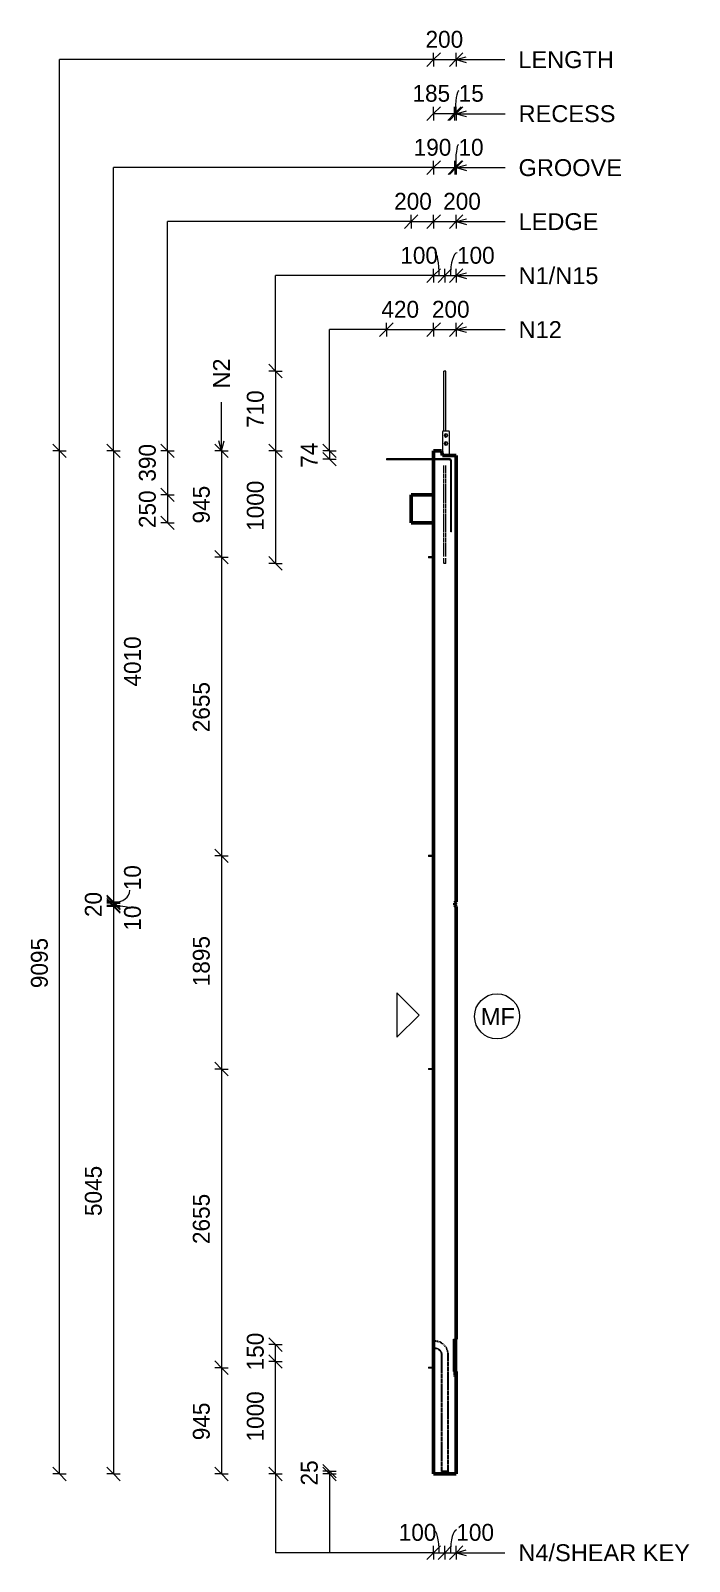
# Model space of a CAD drawing. Header units: millimetres. Extents: x 6587 to 23544, y -2694 to 13037.
# Drawn here: x 17687 to 23544, y -2172 to 11436 of the extents above; entities that cross this region are included whole.
import ezdxf

# ---------------------------------------------------------------- set-up
doc = ezdxf.new("R2010")
doc.units = ezdxf.units.MM
doc.linetypes.add('Dash', pattern=[6.36, 3.18, -3.18])
for name, color, linetype, lineweight in [('A-ANNO-DIMS', 211, 'Continuous', 9), ('A-ANNO-DIMS-60', 211, 'Continuous', 9), ('A-DETL-MBND', 5, 'Continuous', 18), ('A-DETL-THIN', 151, 'Continuous', 18), ('A-GENM', 13, 'Continuous', 18), ('A-WALL', 113, 'Continuous', 25), ('A-WALL-HDLN', 110, 'Dash', 25), ('G-ANNO-TEXT', 231, 'Continuous', 9), ('S-BEAM', 12, 'Continuous', 18), ('S-RBAR', 171, 'Continuous', 18)]:
    doc.layers.add(name, color=color, linetype=linetype, lineweight=lineweight)
doc.styles.add('Arial_1', font='arial.ttf', dxfattribs={"height": 150})
doc.styles.add('Nirmala UI Semilight', font='NirmalaS.ttf', dxfattribs={"height": 150})
doc.dimstyles.new('Arrow_Filled_-_2_5_NI_UI', dxfattribs={"dimscale": 304.8, "dimtxt": 157.104592, "dimasz": 0.393701, "dimexe": 0.19685, "dimexo": 0.0625, "dimgap": 0.19685, "dimtad": 1, "dimdec": 0, "dimzin": 0, "dimdsep": 46, "dimtxsty": 'Nirmala UI Semilight', "dimblk1": 'OBLIQUE', "dimblk2": 'OBLIQUE', "dimsah": 1, "dimcen": 0.09, "dimazin": 0, "dimtfac": 1, "dimtdec": 4, "dimtix": 1, "dimtmove": 2, "dimatfit": 3, "dimfxl": 0.19685, "dimfxlon": 1, "dimtvp": 1, "dimtolj": 1, "dimtzin": 0, "dimarcsym": 2})
doc.dimstyles.new('Arrow_Filled_-_2_5_NI_UI_1', dxfattribs={"dimscale": 304.8, "dimtxt": 157.104592, "dimasz": 0.393701, "dimexe": 0.19685, "dimexo": 0.0625, "dimgap": 0.19685, "dimtad": 1, "dimdec": 0, "dimzin": 0, "dimdsep": 46, "dimtxsty": 'Nirmala UI Semilight', "dimblk1": 'OBLIQUE', "dimblk2": 'OBLIQUE', "dimsah": 1, "dimcen": 0.09, "dimazin": 0, "dimtfac": 1, "dimtdec": 4, "dimtix": 1, "dimtmove": 0, "dimatfit": 3, "dimfxl": 0.19685, "dimfxlon": 1, "dimtvp": 1, "dimtolj": 1, "dimtzin": 0, "dimarcsym": 2})
doc.dimstyles.new('Arrow_Filled_-_2_5_NI_UI_2', dxfattribs={"dimscale": 304.8, "dimtxt": 157.104592, "dimasz": 0.393701, "dimexe": 0.19685, "dimexo": 0.0625, "dimgap": 0.19685, "dimtad": 1, "dimdec": 0, "dimzin": 0, "dimdsep": 46, "dimtxsty": 'Nirmala UI Semilight', "dimblk1": 'OBLIQUE', "dimblk2": 'OBLIQUE', "dimsah": 1, "dimcen": 0.09, "dimazin": 0, "dimtfac": 1, "dimtdec": 4, "dimtix": 1, "dimtmove": 1, "dimatfit": 3, "dimfxl": 0.19685, "dimfxlon": 1, "dimtvp": 1, "dimtolj": 1, "dimtzin": 0, "dimarcsym": 2})

# ---------------------------------------------------------------- blocks, each defined once
blk = doc.blocks.new('M_Rectangular Corbel - M_Rectangular Corbel-2189266-Elevation Right')
at = {"layer": 'S-BEAM', "lineweight": 50}
for p, q in [((12914, 7310), (12714, 7310)), ((12714, 7310), (12714, 7060)), ((12914, 7060), (12914, 7310)), ((12714, 7060), (12914, 7060))]:
    blk.add_line(p, q, dxfattribs=at)
blk = doc.blocks.new('RR spread anchor face based - RR-SA-10_0-300-1726847-Elevation Right')
at = {"layer": 'A-GENM'}
for p, q in [((12996, 7874), (12994, 7869)), ((12994, 7869), (12994, 7660)), ((13051, 7874), (12996, 7874)), ((13011, 7836), (13011, 7840)), ((13011, 7764), (13011, 7768)), ((13037, 7840), (13037, 7836)), ((13037, 7768), (13037, 7764)), ((13054, 7869), (13051, 7874)), ((13054, 7660), (13054, 7869))]:
    blk.add_line(p, q, dxfattribs=at)
for centre, start, end in [((13024, 7840), 0, 180), ((13024, 7836), 180, 0), ((13024, 7768), 0, 180), ((13024, 7764), 180, 0)]:
    blk.add_arc(centre, 13, start, end, dxfattribs=at)
blk = doc.blocks.new('RR spread anchor face based - RR-SA-2_5-200-1726821-Elevation Right')
at = {"layer": 'A-GENM'}
for p, q in [((12869, 6760), (12874, 6760)), ((12869, 6760), (12869, 6750)), ((12874, 6750), (12869, 6750)), ((12874, 6760), (12914, 6760)), ((12874, 6760), (12874, 6750)), ((12914, 6750), (12874, 6750))]:
    blk.add_line(p, q, dxfattribs=at)
blk = doc.blocks.new('DIMBLOCK87-Elevation Right')
at = {"layer": 'A-ANNO-DIMS-60'}
for p, q in [((21270, -2095), (21330, -2035)), ((21270, -2095), (21270, -2035)), ((21370, -2095), (21430, -2035)), ((21370, -2095), (21370, -2035)), ((21270, -2095), (21210, -2155)), ((21270, -2095), (21370, -2095)), ((21270, -2095), (21270, -2155)), ((21370, -2095), (21310, -2155)), ((21370, -2095), (21370, -2155))]:
    blk.add_line(p, q, dxfattribs=at)
blk.add_ellipse((21269, -2095), major_axis=(0, 203), ratio=0.250239, start_param=4.712389, end_param=6.283185, dxfattribs=at)
at = {"layer": 'A-ANNO-DIMS-60', "color": 0, "insert": (20960, -1839), "char_height": 150, "width": 370.2, "attachment_point": 1, "line_spacing_factor": 1.142579, "style": 'Nirmala UI Semilight'}
blk.add_mtext('100', dxfattribs=at)
blk = doc.blocks.new('_Oblique')
at = {"color": 0, "linetype": 'ByBlock', "lineweight": -2}
blk.add_line((-0.5, -0.5), (0.5, 0.5), dxfattribs=at)
blk = doc.blocks.new('DIMBLOCK88-Elevation Right')
at = {"layer": 'A-ANNO-DIMS-60'}
for p, q in [((21370, -2095), (21430, -2035)), ((21370, -2095), (21370, -2035)), ((21470, -2095), (21530, -2035)), ((21470, -2095), (21470, -2035)), ((21370, -2095), (21310, -2155)), ((21370, -2095), (21470, -2095)), ((21370, -2095), (21370, -2155)), ((21470, -2095), (21410, -2155)), ((21470, -2095), (21470, -2155))]:
    blk.add_line(p, q, dxfattribs=at)
blk.add_ellipse((21472, -2095), major_axis=(0, 203), ratio=0.257723, start_param=0, end_param=1.570796, dxfattribs=at)
at = {"layer": 'A-ANNO-DIMS-60', "color": 0, "insert": (21472, -1839), "char_height": 150, "width": 370.2, "attachment_point": 1, "line_spacing_factor": 1.142579, "style": 'Nirmala UI Semilight'}
blk.add_mtext('100', dxfattribs=at)
blk = doc.blocks.new('DIMBLOCK89-Elevation Right')
at = {"layer": 'A-ANNO-DIMS-60'}
for p, q in [((19864, -395), (19804, -335)), ((19864, -395), (19804, -395)), ((19864, -1395), (19864, -395)), ((19864, -395), (19924, -455)), ((19864, -395), (19924, -395)), ((19864, -1395), (19804, -1335)), ((19864, -1395), (19804, -1395)), ((19864, -1395), (19924, -1455)), ((19864, -1395), (19924, -1395))]:
    blk.add_line(p, q, dxfattribs=at)
at = {"layer": 'A-ANNO-DIMS-60', "color": 0, "insert": (19609, -1106), "char_height": 150, "width": 507.31, "attachment_point": 1, "rotation": 90, "line_spacing_factor": 1.142579, "style": 'Nirmala UI Semilight'}
blk.add_mtext('1000', dxfattribs=at)
blk = doc.blocks.new('DIMBLOCK90-Elevation Right')
at = {"layer": 'A-ANNO-DIMS-60'}
for p, q in [((19864, -245), (19804, -185)), ((19864, -245), (19804, -245)), ((19864, -395), (19864, -245)), ((19864, -245), (19924, -305)), ((19864, -245), (19924, -245)), ((19864, -395), (19804, -335)), ((19864, -395), (19804, -395)), ((19864, -395), (19924, -455)), ((19864, -395), (19924, -395))]:
    blk.add_line(p, q, dxfattribs=at)
at = {"layer": 'A-ANNO-DIMS-60', "color": 0, "insert": (19609, -474), "char_height": 150, "width": 370.2, "attachment_point": 1, "rotation": 90, "line_spacing_factor": 1.142579, "style": 'Nirmala UI Semilight'}
blk.add_mtext('150', dxfattribs=at)
blk = doc.blocks.new('DIMBLOCK91-Elevation Right')
at = {"layer": 'A-ANNO-DIMS-60'}
for p, q in [((20344, -1370), (20284, -1310)), ((20344, -1395), (20284, -1335)), ((20344, -1370), (20284, -1370)), ((20344, -1395), (20284, -1395)), ((20344, -1395), (20344, -1370)), ((20344, -1370), (20404, -1430)), ((20344, -1370), (20404, -1370)), ((20344, -1395), (20404, -1455)), ((20344, -1395), (20404, -1395))]:
    blk.add_line(p, q, dxfattribs=at)
at = {"layer": 'A-ANNO-DIMS-60', "color": 0, "insert": (20089, -1497), "char_height": 150, "width": 274.22, "attachment_point": 1, "rotation": 90, "line_spacing_factor": 1.142579, "style": 'Nirmala UI Semilight'}
blk.add_mtext('25', dxfattribs=at)
blk = doc.blocks.new('DIMBLOCK92-Elevation Right')
at = {"layer": 'A-ANNO-DIMS-60'}
for p, q in [((20344, 7700), (20284, 7760)), ((20344, 7700), (20284, 7700)), ((20344, 7626), (20284, 7686)), ((20344, 7626), (20284, 7626)), ((20344, 7700), (20344, 7626)), ((20344, 7700), (20404, 7640)), ((20344, 7700), (20404, 7700)), ((20344, 7626), (20404, 7566)), ((20344, 7626), (20404, 7626))]:
    blk.add_line(p, q, dxfattribs=at)
at = {"layer": 'A-ANNO-DIMS-60', "color": 0, "insert": (20089, 7550), "char_height": 150, "width": 270.79, "attachment_point": 1, "rotation": 90, "line_spacing_factor": 1.142579, "style": 'Nirmala UI Semilight'}
blk.add_mtext('74', dxfattribs=at)
blk = doc.blocks.new('DIMBLOCK93-Elevation Right')
at = {"layer": 'A-ANNO-DIMS-60'}
for p, q in [((19864, 8410), (19804, 8470)), ((19864, 8410), (19804, 8410)), ((19864, 8410), (19864, 7700)), ((19864, 8410), (19924, 8350)), ((19864, 8410), (19924, 8410)), ((19864, 7700), (19804, 7760)), ((19864, 7700), (19804, 7700)), ((19864, 7700), (19924, 7640)), ((19864, 7700), (19924, 7700))]:
    blk.add_line(p, q, dxfattribs=at)
at = {"layer": 'A-ANNO-DIMS-60', "color": 0, "insert": (19609, 7904), "char_height": 150, "width": 363.34, "attachment_point": 1, "rotation": 90, "line_spacing_factor": 1.142579, "style": 'Nirmala UI Semilight'}
blk.add_mtext('710', dxfattribs=at)
blk = doc.blocks.new('DIMBLOCK94-Elevation Right')
at = {"layer": 'A-ANNO-DIMS-60'}
for p, q in [((19864, 7700), (19804, 7760)), ((19864, 7700), (19804, 7700)), ((19864, 7700), (19864, 6700)), ((19864, 7700), (19924, 7640)), ((19864, 7700), (19924, 7700)), ((19864, 6700), (19804, 6760)), ((19864, 6700), (19804, 6700)), ((19864, 6700), (19924, 6640)), ((19864, 6700), (19924, 6700))]:
    blk.add_line(p, q, dxfattribs=at)
at = {"layer": 'A-ANNO-DIMS-60', "color": 0, "insert": (19609, 6989), "char_height": 150, "width": 507.31, "attachment_point": 1, "rotation": 90, "line_spacing_factor": 1.142579, "style": 'Nirmala UI Semilight'}
blk.add_mtext('1000', dxfattribs=at)
blk = doc.blocks.new('DIMBLOCK95-Elevation Right')
at = {"layer": 'A-ANNO-DIMS-60'}
for p, q in [((20850, 8778), (20790, 8718)), ((20850, 8778), (20910, 8838)), ((20850, 8778), (20850, 8838)), ((20850, 8778), (21270, 8778)), ((20850, 8778), (20850, 8718)), ((21270, 8778), (21210, 8718)), ((21270, 8778), (21330, 8838)), ((21270, 8778), (21270, 8838)), ((21270, 8778), (21270, 8718))]:
    blk.add_line(p, q, dxfattribs=at)
at = {"layer": 'A-ANNO-DIMS-60', "color": 0, "insert": (20806, 9034), "char_height": 150, "width": 414.76, "attachment_point": 1, "line_spacing_factor": 1.142579, "style": 'Nirmala UI Semilight'}
blk.add_mtext('420', dxfattribs=at)
blk = doc.blocks.new('DIMBLOCK96-Elevation Right')
at = {"layer": 'A-ANNO-DIMS-60'}
for p, q in [((21270, 8778), (21210, 8718)), ((21270, 8778), (21330, 8838)), ((21270, 8778), (21270, 8838)), ((21270, 8778), (21470, 8778)), ((21270, 8778), (21270, 8718)), ((21470, 8778), (21410, 8718)), ((21470, 8778), (21530, 8838)), ((21470, 8778), (21470, 8838)), ((21470, 8778), (21470, 8718))]:
    blk.add_line(p, q, dxfattribs=at)
at = {"layer": 'A-ANNO-DIMS-60', "color": 0, "insert": (21255, 9034), "char_height": 150, "width": 411.33, "attachment_point": 1, "line_spacing_factor": 1.142579, "style": 'Nirmala UI Semilight'}
blk.add_mtext('200', dxfattribs=at)
blk = doc.blocks.new('DIMBLOCK97-Elevation Right')
at = {"layer": 'A-ANNO-DIMS-60'}
for p, q in [((21270, 9258), (21210, 9198)), ((21270, 9258), (21330, 9318)), ((21270, 9258), (21270, 9318)), ((21270, 9258), (21370, 9258)), ((21270, 9258), (21270, 9198)), ((21370, 9258), (21310, 9198)), ((21370, 9258), (21430, 9318)), ((21370, 9258), (21370, 9318)), ((21370, 9258), (21370, 9198))]:
    blk.add_line(p, q, dxfattribs=at)
blk.add_ellipse((21282, 9258), major_axis=(0, 203), ratio=0.185649, start_param=4.712389, end_param=6.283185, dxfattribs=at)
at = {"layer": 'A-ANNO-DIMS-60', "color": 0, "insert": (20974, 9514), "char_height": 150, "width": 370.2, "attachment_point": 1, "line_spacing_factor": 1.142579, "style": 'Nirmala UI Semilight'}
blk.add_mtext('100', dxfattribs=at)
blk = doc.blocks.new('DIMBLOCK98-Elevation Right')
at = {"layer": 'A-ANNO-DIMS-60'}
for p, q in [((21370, 9258), (21310, 9198)), ((21370, 9258), (21430, 9318)), ((21370, 9258), (21370, 9318)), ((21370, 9258), (21470, 9258)), ((21370, 9258), (21370, 9198)), ((21470, 9258), (21410, 9198)), ((21470, 9258), (21530, 9318)), ((21470, 9258), (21470, 9318)), ((21470, 9258), (21470, 9198))]:
    blk.add_line(p, q, dxfattribs=at)
blk.add_ellipse((21478, 9258), major_axis=(0, 203), ratio=0.286284, start_param=0, end_param=1.570796, dxfattribs=at)
at = {"layer": 'A-ANNO-DIMS-60', "color": 0, "insert": (21478, 9514), "char_height": 150, "width": 370.2, "attachment_point": 1, "line_spacing_factor": 1.142579, "style": 'Nirmala UI Semilight'}
blk.add_mtext('100', dxfattribs=at)
blk = doc.blocks.new('DIMBLOCK99-Elevation Right')
at = {"layer": 'A-ANNO-DIMS-60'}
for p, q in [((19384, 7700), (19324, 7760)), ((19384, 7700), (19324, 7700)), ((19384, 7700), (19384, 6755)), ((19384, 7700), (19444, 7640)), ((19384, 7700), (19444, 7700)), ((19384, 6755), (19324, 6815)), ((19384, 6755), (19324, 6755)), ((19384, 6755), (19444, 6695)), ((19384, 6755), (19444, 6755))]:
    blk.add_line(p, q, dxfattribs=at)
at = {"layer": 'A-ANNO-DIMS-60', "color": 0, "insert": (19129, 7055), "char_height": 150, "width": 414.76, "attachment_point": 1, "rotation": 90, "line_spacing_factor": 1.142579, "style": 'Nirmala UI Semilight'}
blk.add_mtext('945', dxfattribs=at)
blk = doc.blocks.new('DIMBLOCK100-Elevation Right')
at = {"layer": 'A-ANNO-DIMS-60'}
for p, q in [((19384, 6755), (19324, 6815)), ((19384, 6755), (19324, 6755)), ((19384, 6755), (19384, 4100)), ((19384, 6755), (19444, 6695)), ((19384, 6755), (19444, 6755)), ((19384, 4100), (19324, 4160)), ((19384, 4100), (19324, 4100)), ((19384, 4100), (19444, 4040)), ((19384, 4100), (19444, 4100))]:
    blk.add_line(p, q, dxfattribs=at)
at = {"layer": 'A-ANNO-DIMS-60', "color": 0, "insert": (19129, 5199), "char_height": 150, "width": 548.44, "attachment_point": 1, "rotation": 90, "line_spacing_factor": 1.142579, "style": 'Nirmala UI Semilight'}
blk.add_mtext('2655', dxfattribs=at)
blk = doc.blocks.new('DIMBLOCK101-Elevation Right')
at = {"layer": 'A-ANNO-DIMS-60'}
for p, q in [((19384, 4100), (19324, 4160)), ((19384, 4100), (19324, 4100)), ((19384, 4100), (19384, 2205)), ((19384, 4100), (19444, 4040)), ((19384, 4100), (19444, 4100)), ((19384, 2205), (19324, 2265)), ((19384, 2205), (19324, 2205)), ((19384, 2205), (19444, 2145)), ((19384, 2205), (19444, 2205))]:
    blk.add_line(p, q, dxfattribs=at)
at = {"layer": 'A-ANNO-DIMS-60', "color": 0, "insert": (19129, 2941), "char_height": 150, "width": 507.31, "attachment_point": 1, "rotation": 90, "line_spacing_factor": 1.142579, "style": 'Nirmala UI Semilight'}
blk.add_mtext('1895', dxfattribs=at)
blk = doc.blocks.new('DIMBLOCK102-Elevation Right')
at = {"layer": 'A-ANNO-DIMS-60'}
for p, q in [((19384, 2205), (19324, 2265)), ((19384, 2205), (19324, 2205)), ((19384, 2205), (19384, -450)), ((19384, 2205), (19444, 2145)), ((19384, 2205), (19444, 2205)), ((19384, -450), (19324, -390)), ((19384, -450), (19324, -450)), ((19384, -450), (19444, -510)), ((19384, -450), (19444, -450))]:
    blk.add_line(p, q, dxfattribs=at)
at = {"layer": 'A-ANNO-DIMS-60', "color": 0, "insert": (19129, 649), "char_height": 150, "width": 548.44, "attachment_point": 1, "rotation": 90, "line_spacing_factor": 1.142579, "style": 'Nirmala UI Semilight'}
blk.add_mtext('2655', dxfattribs=at)
blk = doc.blocks.new('DIMBLOCK103-Elevation Right')
at = {"layer": 'A-ANNO-DIMS-60'}
for p, q in [((19384, -450), (19324, -390)), ((19384, -450), (19324, -450)), ((19384, -450), (19384, -1395)), ((19384, -450), (19444, -510)), ((19384, -450), (19444, -450)), ((19384, -1395), (19324, -1335)), ((19384, -1395), (19324, -1395)), ((19384, -1395), (19444, -1455)), ((19384, -1395), (19444, -1395))]:
    blk.add_line(p, q, dxfattribs=at)
at = {"layer": 'A-ANNO-DIMS-60', "color": 0, "insert": (19129, -1095), "char_height": 150, "width": 414.76, "attachment_point": 1, "rotation": 90, "line_spacing_factor": 1.142579, "style": 'Nirmala UI Semilight'}
blk.add_mtext('945', dxfattribs=at)
blk = doc.blocks.new('DIMBLOCK104-Elevation Right')
at = {"layer": 'A-ANNO-DIMS-60'}
for p, q in [((18904, 7700), (18844, 7760)), ((18904, 7700), (18844, 7700)), ((18904, 7700), (18904, 7310)), ((18904, 7700), (18964, 7640)), ((18904, 7700), (18964, 7700)), ((18904, 7310), (18844, 7370)), ((18904, 7310), (18844, 7310)), ((18904, 7310), (18964, 7250)), ((18904, 7310), (18964, 7310))]:
    blk.add_line(p, q, dxfattribs=at)
at = {"layer": 'A-ANNO-DIMS-60', "color": 0, "insert": (18649, 7427), "char_height": 150, "width": 411.33, "attachment_point": 1, "rotation": 90, "line_spacing_factor": 1.142579, "style": 'Nirmala UI Semilight'}
blk.add_mtext('390', dxfattribs=at)
blk = doc.blocks.new('DIMBLOCK105-Elevation Right')
at = {"layer": 'A-ANNO-DIMS-60'}
for p, q in [((18904, 7310), (18844, 7370)), ((18904, 7310), (18844, 7310)), ((18904, 7310), (18904, 7060)), ((18904, 7310), (18964, 7250)), ((18904, 7310), (18964, 7310)), ((18904, 7060), (18844, 7120)), ((18904, 7060), (18844, 7060)), ((18904, 7060), (18964, 7000)), ((18904, 7060), (18964, 7060))]:
    blk.add_line(p, q, dxfattribs=at)
at = {"layer": 'A-ANNO-DIMS-60', "color": 0, "insert": (18649, 7014), "char_height": 150, "width": 411.33, "attachment_point": 1, "rotation": 90, "line_spacing_factor": 1.142579, "style": 'Nirmala UI Semilight'}
blk.add_mtext('250', dxfattribs=at)
blk = doc.blocks.new('DIMBLOCK106-Elevation Right')
at = {"layer": 'A-ANNO-DIMS-60'}
for p, q in [((21070, 9738), (21130, 9798)), ((21070, 9738), (21070, 9798)), ((21270, 9738), (21330, 9798)), ((21270, 9738), (21270, 9798)), ((21070, 9738), (21010, 9678)), ((21070, 9738), (21270, 9738)), ((21070, 9738), (21070, 9678)), ((21270, 9738), (21210, 9678)), ((21270, 9738), (21270, 9678))]:
    blk.add_line(p, q, dxfattribs=at)
at = {"layer": 'A-ANNO-DIMS-60', "color": 0, "insert": (20919, 9994), "char_height": 150, "width": 411.33, "attachment_point": 1, "line_spacing_factor": 1.142579, "style": 'Nirmala UI Semilight'}
blk.add_mtext('200', dxfattribs=at)
blk = doc.blocks.new('DIMBLOCK107-Elevation Right')
at = {"layer": 'A-ANNO-DIMS-60'}
for p, q in [((21270, 9738), (21330, 9798)), ((21270, 9738), (21270, 9798)), ((21470, 9738), (21530, 9798)), ((21470, 9738), (21470, 9798)), ((21270, 9738), (21210, 9678)), ((21270, 9738), (21470, 9738)), ((21270, 9738), (21270, 9678)), ((21470, 9738), (21410, 9678)), ((21470, 9738), (21470, 9678))]:
    blk.add_line(p, q, dxfattribs=at)
at = {"layer": 'A-ANNO-DIMS-60', "color": 0, "insert": (21355, 9994), "char_height": 150, "width": 411.33, "attachment_point": 1, "line_spacing_factor": 1.142579, "style": 'Nirmala UI Semilight'}
blk.add_mtext('200', dxfattribs=at)
blk = doc.blocks.new('DIMBLOCK108-Elevation Right')
at = {"layer": 'A-ANNO-DIMS-60'}
for p, q in [((21270, 10218), (21210, 10158)), ((21270, 10218), (21330, 10278)), ((21270, 10218), (21270, 10278)), ((21270, 10218), (21460, 10218)), ((21270, 10218), (21270, 10158)), ((21460, 10218), (21400, 10158)), ((21460, 10218), (21520, 10278)), ((21460, 10218), (21460, 10278)), ((21460, 10218), (21460, 10158))]:
    blk.add_line(p, q, dxfattribs=at)
at = {"layer": 'A-ANNO-DIMS-60', "color": 0, "insert": (21093, 10474), "char_height": 150, "width": 370.2, "attachment_point": 1, "line_spacing_factor": 1.142579, "style": 'Nirmala UI Semilight'}
blk.add_mtext('190', dxfattribs=at)
blk = doc.blocks.new('DIMBLOCK109-Elevation Right')
at = {"layer": 'A-ANNO-DIMS-60'}
for p, q in [((21460, 10218), (21400, 10158)), ((21470, 10218), (21410, 10158)), ((21460, 10218), (21520, 10278)), ((21460, 10218), (21460, 10278)), ((21460, 10218), (21470, 10218)), ((21460, 10218), (21460, 10158)), ((21470, 10218), (21530, 10278)), ((21470, 10218), (21470, 10278)), ((21470, 10218), (21470, 10158))]:
    blk.add_line(p, q, dxfattribs=at)
blk.add_ellipse((21491, 10218), major_axis=(0, 203), ratio=0.13145, start_param=0, end_param=1.570796, dxfattribs=at)
at = {"layer": 'A-ANNO-DIMS-60', "color": 0, "insert": (21491, 10474), "char_height": 150, "width": 233.09, "attachment_point": 1, "line_spacing_factor": 1.142579, "style": 'Nirmala UI Semilight'}
blk.add_mtext('10', dxfattribs=at)
blk = doc.blocks.new('DIMBLOCK110-Elevation Right')
at = {"layer": 'A-ANNO-DIMS-60'}
for p, q in [((21270, 10698), (21330, 10758)), ((21270, 10698), (21270, 10758)), ((21455, 10698), (21515, 10758)), ((21455, 10698), (21455, 10758)), ((21270, 10698), (21210, 10638)), ((21270, 10698), (21455, 10698)), ((21270, 10698), (21270, 10638)), ((21455, 10698), (21395, 10638)), ((21455, 10698), (21455, 10638))]:
    blk.add_line(p, q, dxfattribs=at)
at = {"layer": 'A-ANNO-DIMS-60', "color": 0, "insert": (21082, 10954), "char_height": 150, "width": 370.2, "attachment_point": 1, "line_spacing_factor": 1.142579, "style": 'Nirmala UI Semilight'}
blk.add_mtext('185', dxfattribs=at)
blk = doc.blocks.new('DIMBLOCK111-Elevation Right')
at = {"layer": 'A-ANNO-DIMS-60'}
for p, q in [((21455, 10698), (21515, 10758)), ((21455, 10698), (21455, 10758)), ((21470, 10698), (21530, 10758)), ((21470, 10698), (21470, 10758)), ((21455, 10698), (21395, 10638)), ((21470, 10698), (21410, 10638)), ((21455, 10698), (21470, 10698)), ((21455, 10698), (21455, 10638)), ((21470, 10698), (21470, 10638))]:
    blk.add_line(p, q, dxfattribs=at)
blk.add_ellipse((21493, 10698), major_axis=(0, 203), ratio=0.15214, start_param=0, end_param=1.570796, dxfattribs=at)
at = {"layer": 'A-ANNO-DIMS-60', "color": 0, "insert": (21493, 10954), "char_height": 150, "width": 233.09, "attachment_point": 1, "line_spacing_factor": 1.142579, "style": 'Nirmala UI Semilight'}
blk.add_mtext('15', dxfattribs=at)
blk = doc.blocks.new('DIMBLOCK112-Elevation Right')
at = {"layer": 'A-ANNO-DIMS-60'}
for p, q in [((21270, 11178), (21210, 11118)), ((21270, 11178), (21330, 11238)), ((21270, 11178), (21270, 11238)), ((21270, 11178), (21470, 11178)), ((21270, 11178), (21270, 11118)), ((21470, 11178), (21410, 11118)), ((21470, 11178), (21530, 11238)), ((21470, 11178), (21470, 11238)), ((21470, 11178), (21470, 11118))]:
    blk.add_line(p, q, dxfattribs=at)
at = {"layer": 'A-ANNO-DIMS-60', "color": 0, "insert": (21198, 11434), "char_height": 150, "width": 411.33, "attachment_point": 1, "line_spacing_factor": 1.142579, "style": 'Nirmala UI Semilight'}
blk.add_mtext('200', dxfattribs=at)
blk = doc.blocks.new('DIMBLOCK113-Elevation Right')
at = {"layer": 'A-ANNO-DIMS-60'}
for p, q in [((18424, 7700), (18364, 7760)), ((18424, 7700), (18364, 7700)), ((18424, 7700), (18424, 3690)), ((18424, 7700), (18484, 7640)), ((18424, 7700), (18484, 7700)), ((18424, 3690), (18364, 3750)), ((18424, 3690), (18364, 3690)), ((18424, 3690), (18484, 3630)), ((18424, 3690), (18484, 3690))]:
    blk.add_line(p, q, dxfattribs=at)
at = {"layer": 'A-ANNO-DIMS-60', "color": 0, "insert": (18517, 5605), "char_height": 150, "width": 510.73, "attachment_point": 1, "rotation": 90, "line_spacing_factor": 1.142579, "style": 'Nirmala UI Semilight'}
blk.add_mtext('4010', dxfattribs=at)
blk = doc.blocks.new('DIMBLOCK114-Elevation Right')
at = {"layer": 'A-ANNO-DIMS-60'}
for p, q in [((18424, 3690), (18364, 3750)), ((18424, 3680), (18364, 3740)), ((18424, 3690), (18364, 3690)), ((18424, 3680), (18364, 3680)), ((18424, 3690), (18424, 3680)), ((18424, 3690), (18484, 3630)), ((18424, 3690), (18484, 3690)), ((18424, 3680), (18484, 3620)), ((18424, 3680), (18484, 3680))]:
    blk.add_line(p, q, dxfattribs=at)
blk.add_ellipse((18424, 3794), major_axis=(145, 0), ratio=0.744589, start_param=4.712389, end_param=6.283185, dxfattribs=at)
at = {"layer": 'A-ANNO-DIMS-60', "color": 0, "insert": (18517, 3794), "char_height": 150, "width": 233.09, "attachment_point": 1, "rotation": 90, "line_spacing_factor": 1.142579, "style": 'Nirmala UI Semilight'}
blk.add_mtext('10', dxfattribs=at)
blk = doc.blocks.new('DIMBLOCK115-Elevation Right')
at = {"layer": 'A-ANNO-DIMS-60'}
for p, q in [((18424, 3680), (18364, 3740)), ((18424, 3660), (18364, 3720)), ((18424, 3680), (18364, 3680)), ((18424, 3680), (18424, 3660)), ((18424, 3680), (18484, 3620)), ((18424, 3680), (18484, 3680)), ((18424, 3660), (18364, 3660)), ((18424, 3660), (18484, 3600)), ((18424, 3660), (18484, 3660))]:
    blk.add_line(p, q, dxfattribs=at)
at = {"layer": 'A-ANNO-DIMS-60', "color": 0, "insert": (18169, 3556), "char_height": 150, "width": 274.22, "attachment_point": 1, "rotation": 90, "line_spacing_factor": 1.142579, "style": 'Nirmala UI Semilight'}
blk.add_mtext('20', dxfattribs=at)
blk = doc.blocks.new('DIMBLOCK116-Elevation Right')
at = {"layer": 'A-ANNO-DIMS-60'}
for p, q in [((18424, 3660), (18364, 3720)), ((18424, 3650), (18364, 3710)), ((18424, 3660), (18364, 3660)), ((18424, 3650), (18364, 3650)), ((18424, 3660), (18424, 3650)), ((18424, 3660), (18484, 3600)), ((18424, 3660), (18484, 3660)), ((18424, 3650), (18484, 3590)), ((18424, 3650), (18484, 3650))]:
    blk.add_line(p, q, dxfattribs=at)
blk.add_ellipse((18424, 3629), major_axis=(145, 0), ratio=0.182383, start_param=0, end_param=1.570796, dxfattribs=at)
at = {"layer": 'A-ANNO-DIMS-60', "color": 0, "insert": (18517, 3435), "char_height": 150, "width": 233.09, "attachment_point": 1, "rotation": 90, "line_spacing_factor": 1.142579, "style": 'Nirmala UI Semilight'}
blk.add_mtext('10', dxfattribs=at)
blk = doc.blocks.new('DIMBLOCK117-Elevation Right')
at = {"layer": 'A-ANNO-DIMS-60'}
for p, q in [((18424, 3650), (18364, 3710)), ((18424, 3650), (18364, 3650)), ((18424, 3650), (18424, -1395)), ((18424, 3650), (18484, 3590)), ((18424, 3650), (18484, 3650)), ((18424, -1395), (18364, -1335)), ((18424, -1395), (18364, -1395)), ((18424, -1395), (18484, -1455)), ((18424, -1395), (18484, -1395))]:
    blk.add_line(p, q, dxfattribs=at)
at = {"layer": 'A-ANNO-DIMS-60', "color": 0, "insert": (18169, 898), "char_height": 150, "width": 551.87, "attachment_point": 1, "rotation": 90, "line_spacing_factor": 1.142579, "style": 'Nirmala UI Semilight'}
blk.add_mtext('5045', dxfattribs=at)
blk = doc.blocks.new('DIMBLOCK118-Elevation Right')
at = {"layer": 'A-ANNO-DIMS-60'}
for p, q in [((17944, 7700), (17884, 7760)), ((17944, 7700), (17884, 7700)), ((17944, -1395), (17944, 7700)), ((17944, 7700), (18004, 7640)), ((17944, 7700), (18004, 7700)), ((17944, -1395), (17884, -1335)), ((17944, -1395), (17884, -1395)), ((17944, -1395), (18004, -1455)), ((17944, -1395), (18004, -1395))]:
    blk.add_line(p, q, dxfattribs=at)
at = {"layer": 'A-ANNO-DIMS-60', "color": 0, "insert": (17689, 2924), "char_height": 150, "width": 548.44, "attachment_point": 1, "rotation": 90, "line_spacing_factor": 1.142579, "style": 'Nirmala UI Semilight'}
blk.add_mtext('9095', dxfattribs=at)

msp = doc.modelspace()

# ---------------------------------------------------------------- linework, layer by layer
at = {"layer": 'A-DETL-MBND'}
for p, q in [((17944.4, 7700), (17944.4, 11178.3)), ((21269.7, 11178.3), (17944.4, 11178.3)), ((18424.4, 7700), (18424.4, 10218.3)), ((21269.7, 10218.3), (18424.4, 10218.3)), ((18904.4, 7700), (18904.4, 9738.3)), ((21069.7, 9738.3), (18904.4, 9738.3)), ((19864.4, 8410), (19864.4, 9258.3)), ((21269.7, 9258.3), (19864.4, 9258.3)), ((20344.4, 7700), (20344.4, 8778.3)), ((20849.7, 8778.3), (20344.4, 8778.3)), ((19864.4, -1395), (19864.4, -2095.1)), ((20344.4, -1395), (20344.4, -2095.1)), ((21269.7, -2095.1), (19864.4, -2095.1))]:
    msp.add_line(p, q, dxfattribs=at)
at = {"layer": 'A-DETL-THIN'}
for p, q in [((20943.3, 2883.1), (20943.3, 2487.1)), ((21141.3, 2685.1), (20943.3, 2883.1)), ((20943.3, 2487.1), (21141.3, 2685.1))]:
    msp.add_line(p, q, dxfattribs=at)
msp.add_circle((21834, 2673.2), 200, dxfattribs=at)
at = {"layer": 'A-WALL', "lineweight": 50}
for p, q in [((21339.7, 7700), (21269.7, 7700)), ((21269.7, 7700), (21269.7, -1395)), ((21349.7, 7660), (21339.7, 7700)), ((21469.7, 7660), (21349.7, 7660)), ((21469.7, 3690.3), (21469.7, 7660)), ((21459.7, 3660.4), (21459.8, 3680.4)), ((21459.8, 3680.4), (21469.7, 3690.3)), ((21469.7, 3650.4), (21459.7, 3660.4)), ((21469.7, -197.1), (21469.7, 3650.4)), ((21454.7, -482.9), (21454.7, -197.1)), ((21454.7, -197.1), (21469.7, -197.1)), ((21469.7, -482.9), (21454.7, -482.9)), ((21469.7, -1395), (21469.7, -482.9)), ((21269.7, -1395), (21469.7, -1395))]:
    msp.add_line(p, q, dxfattribs=at)
at = {"layer": 'A-WALL'}
for p, q in [((21469.7, -190), (21454.7, -190)), ((21469.7, -197.1), (21469.7, -482.9)), ((21454.7, -490), (21469.7, -490))]:
    msp.add_line(p, q, dxfattribs=at)
at = {"layer": 'A-WALL-HDLN'}
for p, q in [((21279.7, -215), (21269.7, -215)), ((21454.7, -197.1), (21454.7, -190)), ((21469.7, -227.8), (21454.7, -227.8)), ((21269.7, -275), (21279.7, -275)), ((21339.7, -335), (21339.7, -1376.3)), ((21399.7, -1376.3), (21399.7, -335)), ((21454.7, -490), (21454.7, -482.9)), ((21454.7, -527.8), (21454.7, -490.8)), ((21454.7, -527.8), (21469.7, -527.8)), ((21332.2, -1395), (21339.7, -1376.3)), ((21342.2, -1370), (21397.2, -1370)), ((21399.7, -1376.3), (21407.2, -1395))]:
    msp.add_line(p, q, dxfattribs=at)
at = {"layer": 'A-WALL-HDLN', "flags": 128}
for points in [[(21399.7, -335), (21399.6, -330.2), (21399.3, -325.4), (21398.8, -320.6), (21398.2, -315.9), (21397.3, -311.2), (21396.3, -306.5), (21395, -301.8), (21393.6, -297.3), (21392, -292.7), (21390.2, -288.3), (21388.3, -283.9), (21386.1, -279.6), (21383.8, -275.4), (21381.4, -271.3), (21378.7, -267.2), (21375.9, -263.3), (21373, -259.5), (21369.9, -255.9), (21366.7, -252.3), (21363.3, -248.9), (21359.8, -245.6), (21356.2, -242.5), (21352.4, -239.5), (21348.5, -236.7), (21344.5, -234), (21340.4, -231.5), (21336.3, -229.2), (21332, -227), (21327.6, -225), (21323.2, -223.2), (21318.7, -221.5), (21314.1, -220), (21309.5, -218.8), (21304.8, -217.7), (21300.1, -216.7), (21295.3, -216), (21290.6, -215.5), (21285.8, -215.2), (21281, -215), (21279.7, -215)], [(21279.7, -275), (21282.1, -275), (21284.5, -275.2), (21286.9, -275.4), (21289.3, -275.8), (21291.6, -276.2), (21294, -276.7), (21296.3, -277.3), (21298.6, -278), (21300.8, -278.8), (21303.1, -279.7), (21305.2, -280.7), (21307.4, -281.8), (21309.5, -282.9), (21311.6, -284.2), (21313.6, -285.5), (21315.5, -286.9), (21317.4, -288.3), (21319.3, -289.9), (21321, -291.5), (21322.7, -293.2), (21324.4, -295), (21325.9, -296.8), (21327.4, -298.7), (21328.8, -300.6), (21330.2, -302.6), (21331.4, -304.6), (21332.6, -306.7), (21333.7, -308.9), (21334.7, -311), (21335.6, -313.3), (21336.4, -315.5), (21337.2, -317.8), (21337.8, -320.1), (21338.4, -322.4), (21338.8, -324.8), (21339.2, -327.2), (21339.4, -329.6), (21339.6, -332), (21339.7, -334.4), (21339.7, -335)], [(21342.2, -1370), (21341.1, -1372.7), (21340.3, -1374.7), (21339.9, -1375.9), (21339.7, -1376.2)], [(21399.7, -1376.2), (21399.5, -1375.9), (21399.1, -1374.7), (21398.3, -1372.7), (21397.2, -1370)]]:
    msp.add_lwpolyline(points, dxfattribs=at)
at = {"layer": 'G-ANNO-TEXT', "color": 7}
for p, q in [((21469.7, 11178.3), (21559.7, 11202.4)), ((21469.7, 11178.3), (21559.7, 11154.2)), ((21469.7, 11178.3), (21903.3, 11178.3)), ((21471.6, 10697.8), (21561.6, 10721.9)), ((21471.6, 10697.8), (21561.6, 10673.7)), ((21471.6, 10697.8), (21905.3, 10697.8)), ((21471.6, 10218.2), (21561.6, 10242.3)), ((21471.6, 10218.2), (21561.6, 10194)), ((21471.6, 10218.2), (21905.3, 10218.2)), ((21471.6, 9738.2), (21561.6, 9762.3)), ((21471.6, 9738.2), (21561.6, 9714)), ((21471.6, 9738.2), (21905.3, 9738.2)), ((21471.6, 9258.2), (21561.6, 9282.3)), ((21471.6, 9258.2), (21561.6, 9234)), ((21471.6, 9258.2), (21905.3, 9258.2)), ((21471.6, 8778.2), (21561.6, 8802.3)), ((21471.6, 8778.2), (21561.6, 8754)), ((21471.6, 8778.2), (21905.3, 8778.2)), ((19384.1, 7700.3), (19384.1, 8134)), ((19384.1, 7700.3), (19360, 7790.3)), ((19384.1, 7700.3), (19408.3, 7790.3)), ((21469.8, -2094.9), (21559.8, -2070.8)), ((21469.8, -2094.9), (21559.8, -2119.1)), ((21469.8, -2094.9), (21903.4, -2094.9))]:
    msp.add_line(p, q, dxfattribs=at)
at = {"layer": 'S-RBAR'}
for p, q in [((21379.7, 8410), (21359.7, 8410)), ((21359.7, 7873.8), (21359.7, 8410)), ((21379.7, 7873.8), (21379.7, 8410)), ((21379.7, 7823.3), (21379.7, 7853.3)), ((21379.7, 7750.6), (21379.7, 7780.6)), ((21405.7, 7630), (20849.7, 7630)), ((20849.7, 7630), (20849.7, 7622)), ((21405.7, 7622), (20849.7, 7622)), ((21421.7, 6980.3), (21421.7, 7606)), ((21429.7, 6980.3), (21429.7, 7606)), ((21429.7, 6980.3), (21421.7, 6980.3))]:
    msp.add_line(p, q, dxfattribs=at)
at = {"layer": 'S-RBAR', "linetype": 'Dash'}
for p, q in [((21359.7, 6760), (21359.7, 7573.8)), ((21379.7, 6760), (21379.7, 7573.8)), ((21359.7, 6700), (21359.7, 6750)), ((21379.7, 6700), (21359.7, 6700)), ((21379.7, 6700), (21379.7, 6750))]:
    msp.add_line(p, q, dxfattribs=at)
at = {"layer": 'S-RBAR'}
for radius in [24, 16]:
    msp.add_arc((21405.7, 7606), radius, 0, 90, dxfattribs=at)

# ---------------------------------------------------------------- block references
at = {"layer": 'A-GENM'}
for name, p in [('RR spread anchor face based - RR-SA-10_0-300-1726847-Elevation Right', (8355.9, 0)), ('RR spread anchor face based - RR-SA-2_5-200-1726821-Elevation Right', (8355.9, 0)), ('RR spread anchor face based - RR-SA-2_5-200-1726821-Elevation Right', (8355.9, -2655)), ('RR spread anchor face based - RR-SA-2_5-200-1726821-Elevation Right', (8355.9, -4550)), ('RR spread anchor face based - RR-SA-2_5-200-1726821-Elevation Right', (8355.9, -7205))]:
    msp.add_blockref(name, p, dxfattribs=at)
at = {"layer": 'S-BEAM'}
msp.add_blockref('M_Rectangular Corbel - M_Rectangular Corbel-2189266-Elevation Right', (8355.9, 0), dxfattribs=at)

# ---------------------------------------------------------------- texts
at = {"layer": 'G-ANNO-TEXT', "color": 7, "char_height": 150, "attachment_point": 1, "style": 'Arial_1'}
for s, insert, width in [('LENGTH', (22023.3, 11253.3), 1029.367), ('RECESS', (22025.3, 10772.8), 1038.987), ('GROOVE', (22025.3, 10293.2), 1111.139), ('LEDGE', (22025.3, 9813.2), 856.202), ('N1/N15', (22025.3, 9333.2), 856.202), ('N12', (22025.3, 8853.2), 461.772), ('MF', (21689.5, 2746), 360.759), ('N4/SHEAR KEY', (22023.4, -2019.9), 1842.278)]:
    msp.add_mtext(s, dxfattribs=dict(at, insert=insert, width=width))
at = {"layer": 'G-ANNO-TEXT', "color": 7, "insert": (19309.1, 8254), "char_height": 150, "width": 322.278, "attachment_point": 1, "rotation": 90, "style": 'Arial_1'}
msp.add_mtext('N2', dxfattribs=at)

# ---------------------------------------------------------------- dimensions: what is measured, and where the dimension line sits
at = {"layer": 'A-ANNO-DIMS'}
dim = msp.add_linear_dim(base=(21469.7, 11178.3), p1=(21269.7, 11118.3), p2=(21469.7, 11118.3), dimstyle='Arrow_Filled_-_2_5_NI_UI_1', override={"dimpost": '<>', "dimfxl": 200}, dxfattribs=at)
dim.commit()
dim.dimension.update_dxf_attribs({"geometry": 'DIMBLOCK112-Elevation Right', "text_midpoint": (21369.7, 11315.8)})
for base, p1, p2, dimstyle, override, picture, middle in [((21454.7, 10698.3), (21269.7, 10638.3), (21454.7, 10638.3), 'Arrow_Filled_-_2_5_NI_UI', {"dimpost": '<>', "dimfxl": 185}, 'DIMBLOCK110-Elevation Right', (21267.2, 10854)), ((21469.7, 10698.3), (21454.7, 10638.3), (21469.7, 10638.3), 'Arrow_Filled_-_2_5_NI_UI_2', {"dimpost": '<>', "dimfxl": 15}, 'DIMBLOCK111-Elevation Right', (21609.6, 10854)), ((21459.8, 10218.3), (21269.7, 10158.3), (21459.8, 10158.3), 'Arrow_Filled_-_2_5_NI_UI', {"dimpost": '<>', "dimfxl": 190.059273}, 'DIMBLOCK108-Elevation Right', (21277.7, 10374)), ((21469.7, 10218.3), (21459.8, 10158.3), (21469.7, 10158.3), 'Arrow_Filled_-_2_5_NI_UI_2', {"dimpost": '<>', "dimfxl": 9.940727}, 'DIMBLOCK109-Elevation Right', (21607.9, 10374)), ((21269.7, 9738.3), (21069.7, 9678.3), (21269.7, 9678.3), 'Arrow_Filled_-_2_5_NI_UI', {"dimpost": '<>', "dimfxl": 200}, 'DIMBLOCK106-Elevation Right', (21124.6, 9894)), ((21469.7, 9738.3), (21269.7, 9678.3), (21469.7, 9678.3), 'Arrow_Filled_-_2_5_NI_UI', {"dimpost": '<>', "dimfxl": 200}, 'DIMBLOCK107-Elevation Right', (21560.8, 9894)), ((21369.7, 9258.3), (21269.7, 9198.3), (21369.7, 9198.3), 'Arrow_Filled_-_2_5_NI_UI_2', {"dimpost": '<>', "dimfxl": 100}, 'DIMBLOCK97-Elevation Right', (21158.6, 9414)), ((21469.7, 9258.3), (21369.7, 9198.3), (21469.7, 9198.3), 'Arrow_Filled_-_2_5_NI_UI_2', {"dimpost": '<>', "dimfxl": 100}, 'DIMBLOCK98-Elevation Right', (21662.9, 9414)), ((21269.7, 8778.3), (20849.7, 8718.3), (21269.7, 8718.3), 'Arrow_Filled_-_2_5_NI_UI', {"dimpost": '<>', "dimfxl": 420}, 'DIMBLOCK95-Elevation Right', (21013.4, 8934)), ((21469.7, 8778.3), (21269.7, 8718.3), (21469.7, 8718.3), 'Arrow_Filled_-_2_5_NI_UI', {"dimpost": '<>', "dimfxl": 200}, 'DIMBLOCK96-Elevation Right', (21460.7, 8934)), ((21369.7, -2095.1), (21269.7, -2035.1), (21369.7, -2035.1), 'Arrow_Filled_-_2_5_NI_UI_2', {"dimpost": '<>', "dimfxl": 100}, 'DIMBLOCK87-Elevation Right', (21145.5, -1939.4)), ((21469.7, -2095.1), (21369.7, -2035.1), (21469.7, -2035.1), 'Arrow_Filled_-_2_5_NI_UI_2', {"dimpost": '<>', "dimfxl": 100}, 'DIMBLOCK88-Elevation Right', (21657.1, -1939.4))]:
    dim = msp.add_linear_dim(base=base, p1=p1, p2=p2, dimstyle=dimstyle, override=override, dxfattribs=at)
    dim.commit()
    dim.dimension.update_dxf_attribs({"geometry": picture, "text_midpoint": middle, "dimtype": 160})
for base, p1, p2, override, picture, middle in [((19864.4, 7700), (19924.4, 8410), (19924.4, 7700), {"dimpost": '<>', "dimfxl": 710}, 'DIMBLOCK93-Elevation Right', (19726.5, 8055)), ((17944.4, 7700), (18004.4, -1395), (18004.4, 7700), {"dimpost": '<>', "dimfxl": 9095}, 'DIMBLOCK118-Elevation Right', (17806.9, 3152.5)), ((19384.4, 6755), (19444.4, 7700), (19444.4, 6755), {"dimpost": '<>', "dimfxl": 945}, 'DIMBLOCK99-Elevation Right', (19246.9, 7227.5)), ((19864.4, 6700), (19924.4, 7700), (19924.4, 6700), {"dimpost": '<>', "dimfxl": 1000}, 'DIMBLOCK94-Elevation Right', (19726.5, 7200)), ((20344.4, 7626), (20404.4, 7700), (20404.4, 7626), {"dimpost": '<>', "dimfxl": 74}, 'DIMBLOCK92-Elevation Right', (20209.4, 7663)), ((18904.4, 7060), (18964.4, 7310), (18964.4, 7060), {"dimpost": '<>', "dimfxl": 250}, 'DIMBLOCK105-Elevation Right', (18766.9, 7185)), ((19384.4, 4100), (19444.4, 6755), (19444.4, 4100), {"dimpost": '<>', "dimfxl": 2655}, 'DIMBLOCK100-Elevation Right', (19246.9, 5427.5)), ((19384.4, 2205), (19444.4, 4100), (19444.4, 2205), {"dimpost": '<>', "dimfxl": 1895}, 'DIMBLOCK101-Elevation Right', (19246.5, 3152.5)), ((18424.4, 3660.4), (18484.4, 3680.4), (18484.4, 3660.4), {"dimpost": '<>', "dimfxl": 19.979828}, 'DIMBLOCK115-Elevation Right', (18286.9, 3670.4)), ((18424.4, -1395), (18484.4, 3650.4), (18484.4, -1395), {"dimpost": '<>', "dimfxl": 5045.449898}, 'DIMBLOCK117-Elevation Right', (18286.9, 1127.7)), ((19384.4, -450), (19444.4, 2205), (19444.4, -450), {"dimpost": '<>', "dimfxl": 2655}, 'DIMBLOCK102-Elevation Right', (19246.9, 877.5)), ((19864.4, -245), (19924.4, -395), (19924.4, -245), {"dimpost": '<>', "dimfxl": 150}, 'DIMBLOCK90-Elevation Right', (19726.5, -320)), ((19384.4, -1395), (19444.4, -450), (19444.4, -1395), {"dimpost": '<>', "dimfxl": 945}, 'DIMBLOCK103-Elevation Right', (19246.9, -922.5)), ((19864.4, -395), (19924.4, -1395), (19924.4, -395), {"dimpost": '<>', "dimfxl": 1000}, 'DIMBLOCK89-Elevation Right', (19726.5, -895)), ((20344.4, -1370), (20404.4, -1395), (20404.4, -1370), {"dimpost": '<>', "dimfxl": 25}, 'DIMBLOCK91-Elevation Right', (20206.9, -1382.5))]:
    dim = msp.add_linear_dim(base=base, p1=p1, p2=p2, angle=90, dimstyle='Arrow_Filled_-_2_5_NI_UI_1', override=override, dxfattribs=at)
    dim.commit()
    dim.dimension.update_dxf_attribs({"geometry": picture, "text_midpoint": middle})
for base, p1, p2, dimstyle, override, picture, middle in [((18424.4, 3690.3), (18484.4, 7700), (18484.4, 3690.3), 'Arrow_Filled_-_2_5_NI_UI', {"dimpost": '<>', "dimfxl": 4009.668648}, 'DIMBLOCK113-Elevation Right', (18617, 5860)), ((18904.4, 7310), (18964.4, 7700), (18964.4, 7310), 'Arrow_Filled_-_2_5_NI_UI', {"dimpost": '<>', "dimfxl": 390}, 'DIMBLOCK104-Elevation Right', (18748.7, 7632.4)), ((18424.4, 3680.4), (18484.4, 3690.3), (18484.4, 3680.4), 'Arrow_Filled_-_2_5_NI_UI_2', {"dimpost": '<>', "dimfxl": 9.950813}, 'DIMBLOCK114-Elevation Right', (18617, 3910.2)), ((18424.4, 3650.4), (18484.4, 3660.4), (18484.4, 3650.4), 'Arrow_Filled_-_2_5_NI_UI_2', {"dimpost": '<>', "dimfxl": 9.950813}, 'DIMBLOCK116-Elevation Right', (18617, 3551.2))]:
    dim = msp.add_linear_dim(base=base, p1=p1, p2=p2, angle=90, dimstyle=dimstyle, override=override, dxfattribs=at)
    dim.commit()
    dim.dimension.update_dxf_attribs({"geometry": picture, "text_midpoint": middle, "dimtype": 160, "text_rotation": 90})

doc.saveas('drawing.dxf')
